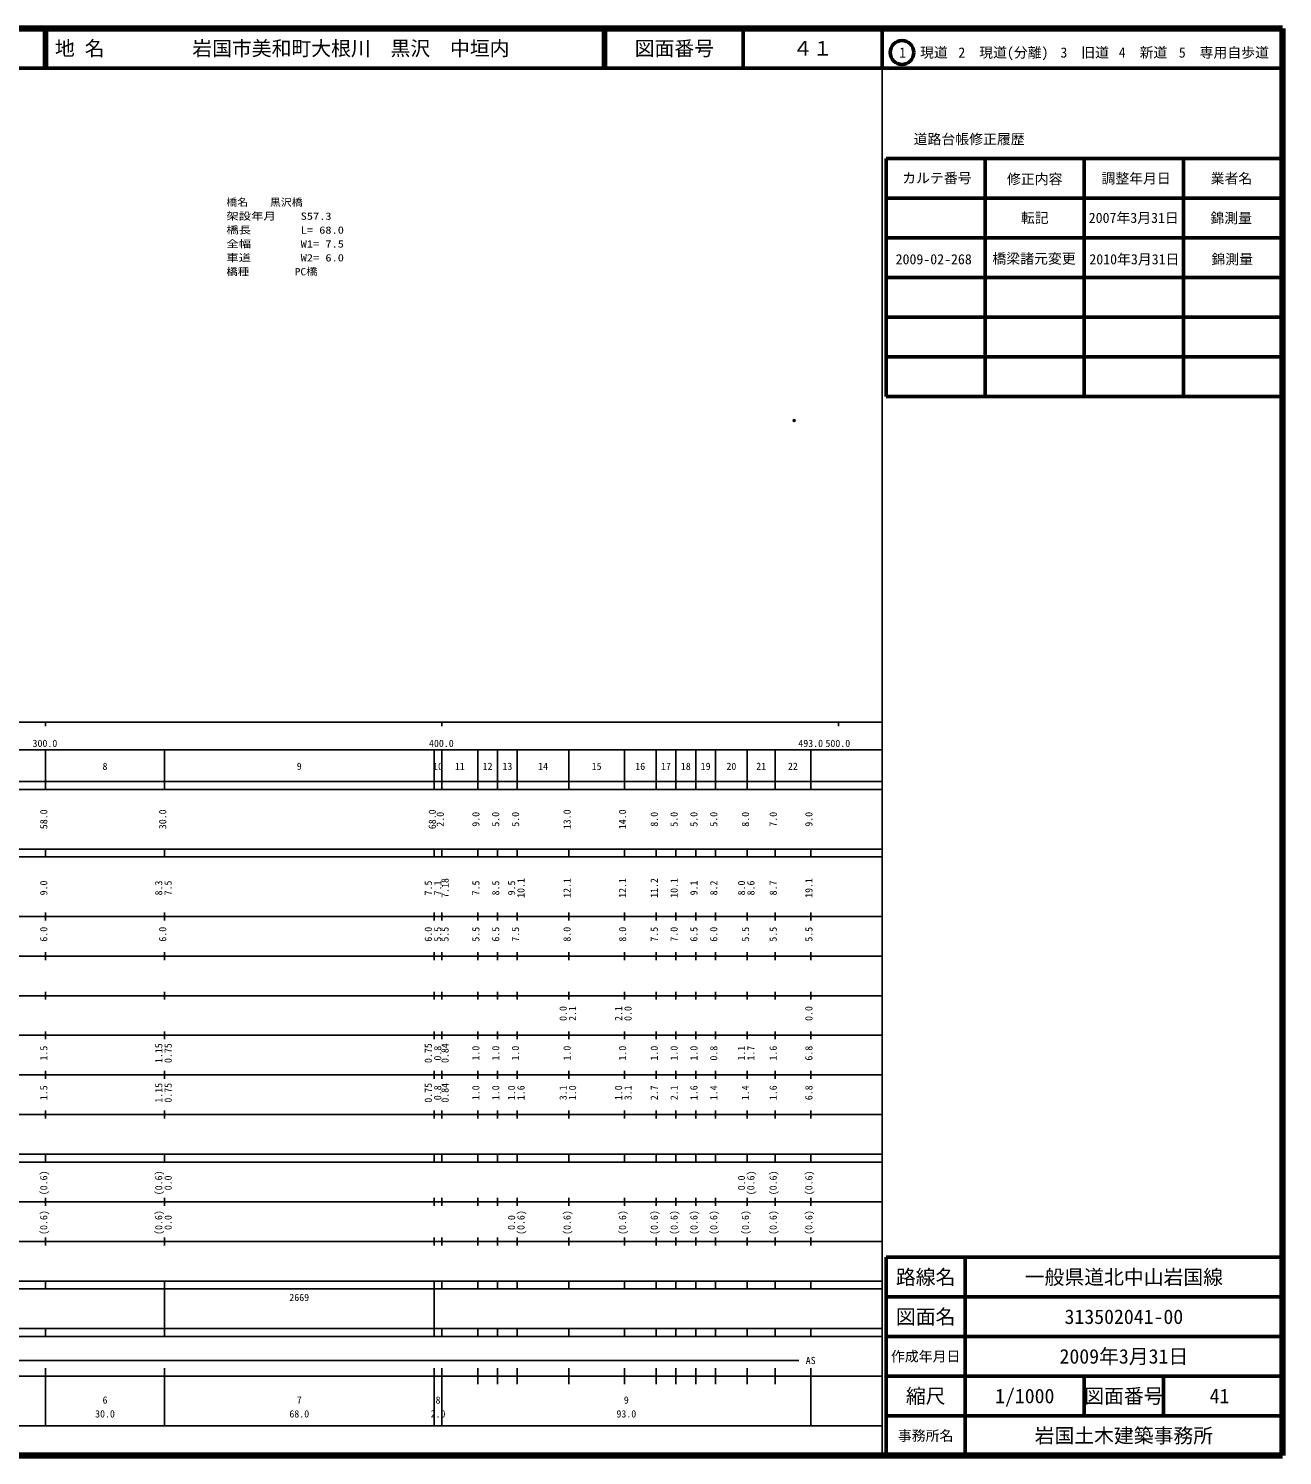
# Model space of a CAD drawing. Units: millimetres on the paper. Extents: x 40 to 680, y 20 to 380.
# Drawn here: x 363.7 to 680, y 20 to 380 of the extents above; entities that cross this region are included whole.
import ezdxf
from ezdxf.enums import TextEntityAlignment as Align

# ---------------------------------------------------------------- set-up
doc = ezdxf.new("R2010")
doc.units = ezdxf.units.MM
doc.header["$PDMODE"] = 32
doc.header["$PDSIZE"] = 0.5
for name, color, linetype in [('M-OTRS', 6, 'Continuous'), ('M-STR-HTXT', 7, 'Continuous'), ('M-TTL-TXT', 7, 'Continuous')]:
    doc.layers.add(name, color=color, linetype=linetype)
for name, color, linetype, lineweight in [('M-TTL', 2, 'Continuous', 140), ('M-TTL-BAND', 7, 'Continuous', 25), ('M-TTL-FRAM', 2, 'Continuous', 50), ('M-TTL-LINE', 7, 'Continuous', 50)]:
    doc.layers.add(name, color=color, linetype=linetype, lineweight=lineweight)
doc.styles.add('ＭＳ ゴシック', font='')
doc.styles.get('ＭＳ ゴシック').set_extended_font_data('MS Gothic')

msp = doc.modelspace()

# ---------------------------------------------------------------- linework, layer by layer
at = {"layer": 'M-OTRS'}
msp.add_point((556.854, 281.096), dxfattribs=at)
at = {"layer": 'M-TTL'}
for p, q in [((680, 380), (40, 380)), ((680, 20), (680, 380)), ((40, 20), (680, 20))]:
    msp.add_line(p, q, dxfattribs=at)
at = {"layer": 'M-TTL-BAND'}
for p, q in [((579, 20), (579, 370)), ((40, 205), (579, 205)), ((368, 205), (368, 204)), ((468, 205), (468, 204)), ((568, 205), (568, 204)), ((68, 198), (579, 198)), ((368, 188), (368, 198)), ((398, 188), (398, 198)), ((466, 188), (466, 198)), ((468, 188), (468, 198)), ((477, 188), (477, 198)), ((482, 188), (482, 198)), ((487, 188), (487, 198)), ((500, 188), (500, 198)), ((514, 188), (514, 198)), ((522, 188), (522, 198)), ((527, 188), (527, 198)), ((532, 188), (532, 198)), ((537, 188), (537, 198)), ((545, 188), (545, 198)), ((552, 188), (552, 198)), ((561, 188), (561, 198)), ((40, 190), (579, 190)), ((40, 188), (579, 188)), ((40, 173), (579, 173)), ((368, 171), (368, 173)), ((398, 171), (398, 173)), ((466, 171), (466, 173)), ((468, 171), (468, 173)), ((477, 171), (477, 173)), ((482, 171), (482, 173)), ((487, 171), (487, 173)), ((500, 171), (500, 173)), ((514, 171), (514, 173)), ((522, 171), (522, 173)), ((527, 171), (527, 173)), ((532, 171), (532, 173)), ((537, 171), (537, 173)), ((545, 171), (545, 173)), ((552, 171), (552, 173)), ((561, 171), (561, 173)), ((40, 171), (579, 171)), ((40, 156), (579, 156)), ((368, 155), (368, 157)), ((398, 155), (398, 157)), ((466, 155), (466, 157)), ((468, 155), (468, 157)), ((477, 155), (477, 157)), ((482, 155), (482, 157)), ((487, 155), (487, 157)), ((500, 155), (500, 157)), ((514, 155), (514, 157)), ((522, 155), (522, 157)), ((527, 155), (527, 157)), ((532, 155), (532, 157)), ((537, 155), (537, 157)), ((545, 155), (545, 157)), ((552, 155), (552, 157)), ((561, 155), (561, 157)), ((46, 146), (579, 146)), ((368, 145), (368, 147)), ((398, 145), (398, 147)), ((466, 145), (466, 147)), ((468, 145), (468, 147)), ((477, 145), (477, 147)), ((482, 145), (482, 147)), ((487, 145), (487, 147)), ((500, 145), (500, 147)), ((514, 145), (514, 147)), ((522, 145), (522, 147)), ((527, 145), (527, 147)), ((532, 145), (532, 147)), ((537, 145), (537, 147)), ((545, 145), (545, 147)), ((552, 145), (552, 147)), ((561, 145), (561, 147)), ((368, 135), (368, 137)), ((398, 135), (398, 137)), ((466, 135), (466, 137)), ((468, 135), (468, 137)), ((477, 135), (477, 137)), ((482, 135), (482, 137)), ((487, 135), (487, 137)), ((500, 135), (500, 137)), ((514, 135), (514, 137)), ((522, 135), (522, 137)), ((527, 135), (527, 137)), ((532, 135), (532, 137)), ((537, 135), (537, 137)), ((545, 135), (545, 137)), ((552, 135), (552, 137)), ((561, 135), (561, 137)), ((52, 136), (579, 136)), ((46, 126), (579, 126)), ((368, 125), (368, 127)), ((398, 125), (398, 127)), ((466, 125), (466, 127)), ((468, 125), (468, 127)), ((477, 125), (477, 127)), ((482, 125), (482, 127)), ((487, 125), (487, 127)), ((500, 125), (500, 127)), ((514, 125), (514, 127)), ((522, 125), (522, 127)), ((527, 125), (527, 127)), ((532, 125), (532, 127)), ((537, 125), (537, 127)), ((545, 125), (545, 127)), ((552, 125), (552, 127)), ((561, 125), (561, 127)), ((52, 116), (579, 116)), ((368, 115), (368, 117)), ((398, 115), (398, 117)), ((466, 115), (466, 117)), ((468, 115), (468, 117)), ((477, 115), (477, 117)), ((482, 115), (482, 117)), ((487, 115), (487, 117)), ((500, 115), (500, 117)), ((514, 115), (514, 117)), ((522, 115), (522, 117)), ((527, 115), (527, 117)), ((532, 115), (532, 117)), ((537, 115), (537, 117)), ((545, 115), (545, 117)), ((552, 115), (552, 117)), ((561, 115), (561, 117)), ((46, 106), (579, 106)), ((368, 105), (368, 107)), ((398, 105), (398, 107)), ((466, 105), (466, 107)), ((468, 105), (468, 107)), ((477, 105), (477, 107)), ((482, 105), (482, 107)), ((487, 105), (487, 107)), ((500, 105), (500, 107)), ((514, 105), (514, 107)), ((522, 105), (522, 107)), ((527, 105), (527, 107)), ((532, 105), (532, 107)), ((537, 105), (537, 107)), ((545, 105), (545, 107)), ((552, 105), (552, 107)), ((561, 105), (561, 107)), ((40, 96), (579, 96)), ((40, 94), (579, 94)), ((368, 94), (368, 96)), ((398, 94), (398, 96)), ((466, 94), (466, 96)), ((468, 94), (468, 96)), ((477, 94), (477, 96)), ((482, 94), (482, 96)), ((487, 94), (487, 96)), ((500, 94), (500, 96)), ((514, 94), (514, 96)), ((522, 94), (522, 96)), ((527, 94), (527, 96)), ((532, 94), (532, 96)), ((537, 94), (537, 96)), ((545, 94), (545, 96)), ((552, 94), (552, 96)), ((561, 94), (561, 96)), ((49, 84), (579, 84)), ((368, 83), (368, 85)), ((398, 83), (398, 85)), ((466, 83), (466, 85)), ((468, 83), (468, 85)), ((477, 83), (477, 85)), ((482, 83), (482, 85)), ((487, 83), (487, 85)), ((500, 83), (500, 85)), ((514, 83), (514, 85)), ((522, 83), (522, 85)), ((527, 83), (527, 85)), ((532, 83), (532, 85)), ((537, 83), (537, 85)), ((545, 83), (545, 85)), ((552, 83), (552, 85)), ((561, 83), (561, 85)), ((40, 74), (579, 74)), ((368, 73), (368, 75)), ((398, 73), (398, 75)), ((466, 73), (466, 75)), ((468, 73), (468, 75)), ((477, 73), (477, 75)), ((482, 73), (482, 75)), ((487, 73), (487, 75)), ((500, 73), (500, 75)), ((514, 73), (514, 75)), ((522, 73), (522, 75)), ((527, 73), (527, 75)), ((532, 73), (532, 75)), ((537, 73), (537, 75)), ((545, 73), (545, 75)), ((552, 73), (552, 75)), ((561, 73), (561, 75)), ((40, 64), (579, 64)), ((40, 62), (579, 62)), ((368, 62), (368, 64)), ((398, 62), (398, 64)), ((398, 52), (398, 62)), ((466, 62), (466, 64)), ((466, 52), (466, 62)), ((468, 62), (468, 64)), ((477, 62), (477, 64)), ((482, 62), (482, 64)), ((487, 62), (487, 64)), ((500, 62), (500, 64)), ((514, 62), (514, 64)), ((522, 62), (522, 64)), ((527, 62), (527, 64)), ((532, 62), (532, 64)), ((537, 62), (537, 64)), ((545, 62), (545, 64)), ((552, 62), (552, 64)), ((561, 62), (561, 64)), ((40, 52), (579, 52)), ((368, 50), (368, 52)), ((398, 50), (398, 52)), ((466, 50), (466, 52)), ((468, 50), (468, 52)), ((477, 50), (477, 52)), ((482, 50), (482, 52)), ((487, 50), (487, 52)), ((500, 50), (500, 52)), ((514, 50), (514, 52)), ((522, 50), (522, 52)), ((527, 50), (527, 52)), ((532, 50), (532, 52)), ((537, 50), (537, 52)), ((545, 50), (545, 52)), ((552, 50), (552, 52)), ((561, 50), (561, 52)), ((40, 50), (579, 50)), ((71, 44), (558, 44)), ((40, 40), (579, 40)), ((368, 27.5), (368, 42)), ((398, 27.5), (398, 42)), ((466, 27.5), (466, 42)), ((468, 27.5), (468, 42)), ((477, 38), (477, 42)), ((482, 38), (482, 42)), ((487, 38), (487, 42)), ((500, 38), (500, 42)), ((514, 38), (514, 42)), ((522, 38), (522, 42)), ((527, 38), (527, 42)), ((532, 38), (532, 42)), ((537, 38), (537, 42)), ((545, 38), (545, 42)), ((552, 38), (552, 42)), ((561, 27.5), (561, 42)), ((68, 27.5), (579, 27.5))]:
    msp.add_line(p, q, dxfattribs=at)
at = {"layer": 'M-TTL-FRAM'}
for p, q in [((580, 347.197), (580, 287.197)), ((580, 347.197), (680, 347.197)), ((580, 287.197), (680, 287.197)), ((680, 70), (580, 70)), ((580, 70), (580, 20))]:
    msp.add_line(p, q, dxfattribs=at)
at = {"layer": 'M-TTL-LINE'}
for p, q in [((367.75, 380), (367.75, 370)), ((368.25, 380), (368.25, 370)), ((508.747, 380), (508.747, 370)), ((509.247, 380), (509.247, 370)), ((543.997, 380), (543.997, 370)), ((579, 380), (579, 370)), ((40, 370), (680, 370)), ((605, 347.197), (605, 287.197)), ((630, 347.197), (630, 287.197)), ((655, 347.197), (655, 287.197)), ((580, 337.197), (680, 337.197)), ((580, 327.197), (680, 327.197)), ((580, 317.197), (680, 317.197)), ((580, 307.197), (680, 307.197)), ((580, 297.197), (680, 297.197)), ((600, 70), (600, 20)), ((680, 60), (580, 60)), ((680, 50), (580, 50)), ((680, 40), (580, 40)), ((630, 40), (630, 30)), ((650, 40), (650, 30)), ((680, 30), (580, 30))]:
    msp.add_line(p, q, dxfattribs=at)
msp.add_circle((584.031, 373.958), 3, dxfattribs=at)

# ---------------------------------------------------------------- texts
at = {"layer": 'M-STR-HTXT', "style": 'ＭＳ ゴシック'}
for s, width, p in [('橋名\u3000\u3000黒沢橋', 1.1, (413.601, 334.696)), ('架設年月\u3000\u3000S57.3', 1.25, (413.601, 331.196)), ('橋長\u3000\u3000\u3000\u3000L= 68.0', 1.25, (413.601, 327.696)), ('全幅\u3000\u3000\u3000\u3000W1= 7.5', 1.25, (413.601, 324.196)), ('車道\u3000\u3000\u3000\u3000W2= 6.0', 1.25, (413.601, 320.696)), ('橋種\u3000\u3000\u3000\u3000PC橋', 1.15, (413.601, 317.196))]:
    msp.add_text(s, height=1.833, dxfattribs=dict(at, width=width)).set_placement(p, align=Align.BOTTOM_LEFT)
at = {"layer": 'M-TTL-BAND', "style": 'ＭＳ ゴシック'}
for s, p in [('300.0', (367.844, 198.195)), ('400.0', (467.844, 198.195)), ('493.0', (561, 198.195)), ('500.0', (567.844, 198.195)), ('8', (383, 192.405)), ('9', (432, 192.405)), ('10', (467, 192.405)), ('11', (472.5, 192.405)), ('12', (479.5, 192.405)), ('13', (484.5, 192.405)), ('14', (493.5, 192.405)), ('15', (507, 192.405)), ('16', (518, 192.405)), ('17', (524.5, 192.405)), ('18', (529.5, 192.405)), ('19', (534.5, 192.405)), ('20', (541, 192.405)), ('21', (548.5, 192.405)), ('22', (556.5, 192.405)), ('AS', (561, 42.5)), ('6', (383, 32.523)), ('7', (432, 32.523)), ('8', (467, 32.523)), ('9', (514.5, 32.523)), ('30.0', (383, 29.033)), ('68.0', (432, 29.033)), ('2.0', (467, 29.033)), ('93.0', (514.5, 29.033))]:
    msp.add_text(s, height=1.833, dxfattribs=at).set_placement(p, align=Align.BOTTOM_CENTER)
for s, p in [('58.0', (369, 180.5)), ('30.0', (399, 180.5)), ('68.0', (467, 180.5)), ('2.0', (469, 180.5)), ('9.0', (478, 180.5)), ('5.0', (483, 180.5)), ('5.0', (488, 180.5)), ('13.0', (501, 180.5)), ('14.0', (515, 180.5)), ('8.0', (523, 180.5)), ('5.0', (528, 180.5)), ('5.0', (533, 180.5)), ('5.0', (538, 180.5)), ('8.0', (546, 180.5)), ('7.0', (553, 180.5)), ('9.0', (562, 180.5)), ('9.0', (369, 163.174)), ('8.3', (398, 163.174)), ('7.5', (400.37, 163.174)), ('7.5', (466, 163.174)), ('7.1', (468.37, 163.174)), ('7.18', (470.214, 163.174)), ('7.5', (478, 163.174)), ('8.5', (483, 163.174)), ('9.5', (487, 163.174)), ('10.1', (489.37, 163.174)), ('12.1', (501, 163.174)), ('12.1', (515, 163.174)), ('11.2', (523, 163.174)), ('10.1', (528, 163.174)), ('9.1', (533, 163.174)), ('8.2', (538, 163.174)), ('8.0', (545, 163.174)), ('8.6', (547.37, 163.174)), ('8.7', (553, 163.174)), ('19.1', (562, 163.174)), ('6.0', (369, 151.5)), ('6.0', (399, 151.5)), ('6.0', (466, 151.5)), ('5.5', (468.37, 151.5)), ('5.5', (470.214, 151.5)), ('5.5', (478, 151.5)), ('6.5', (483, 151.5)), ('7.5', (488, 151.5)), ('8.0', (501, 151.5)), ('8.0', (515, 151.5)), ('7.5', (523, 151.5)), ('7.0', (528, 151.5)), ('6.5', (533, 151.5)), ('6.0', (538, 151.5)), ('5.5', (546, 151.5)), ('5.5', (553, 151.5)), ('5.5', (562, 151.5)), ('0.0', (500, 131.5)), ('2.1', (502.37, 131.5)), ('2.1', (514, 131.5)), ('0.0', (516.37, 131.5)), ('0.0', (562, 131.5)), ('1.5', (369, 121.5)), ('1.15', (398, 121.5)), ('0.75', (400.37, 121.5)), ('0.75', (466, 121.5)), ('0.8', (468.37, 121.5)), ('0.84', (470.214, 121.5)), ('1.0', (478, 121.5)), ('1.0', (483, 121.5)), ('1.0', (488, 121.5)), ('1.0', (501, 121.5)), ('1.0', (515, 121.5)), ('1.0', (523, 121.5)), ('1.0', (528, 121.5)), ('1.0', (533, 121.5)), ('0.8', (538, 121.5)), ('1.1', (545, 121.5)), ('1.7', (547.37, 121.5)), ('1.6', (553, 121.5)), ('6.8', (562, 121.5)), ('1.5', (369, 111.5)), ('1.15', (398, 111.5)), ('0.75', (400.37, 111.5)), ('0.75', (466, 111.5)), ('0.8', (468.37, 111.5)), ('0.84', (470.214, 111.5)), ('1.0', (478, 111.5)), ('1.0', (483, 111.5)), ('1.0', (487, 111.5)), ('1.6', (489.37, 111.5)), ('3.1', (500, 111.5)), ('1.0', (502.37, 111.5)), ('1.0', (514, 111.5)), ('3.1', (516.37, 111.5)), ('2.7', (523, 111.5)), ('2.1', (528, 111.5)), ('1.6', (533, 111.5)), ('1.4', (538, 111.5)), ('1.4', (546, 111.5)), ('1.6', (553, 111.5)), ('6.8', (562, 111.5)), ('(0.6)', (369, 88.764)), ('(0.6)', (398, 88.764)), ('0.0', (400.37, 88.764)), ('0.0', (545, 88.764)), ('(0.6)', (547.37, 88.764)), ('(0.6)', (553, 88.764)), ('(0.6)', (562, 88.764)), ('(0.6)', (369, 78.764)), ('(0.6)', (398, 78.764)), ('0.0', (400.37, 78.764)), ('0.0', (487, 78.764)), ('(0.6)', (489.37, 78.764)), ('(0.6)', (501, 78.764)), ('(0.6)', (515, 78.764)), ('(0.6)', (523, 78.764)), ('(0.6)', (528, 78.764)), ('(0.6)', (533, 78.764)), ('(0.6)', (538, 78.764)), ('(0.6)', (546, 78.764)), ('(0.6)', (553, 78.764)), ('(0.6)', (562, 78.764))]:
    msp.add_text(s, height=1.833, rotation=90, dxfattribs=at).set_placement(p, align=Align.BOTTOM_CENTER)
msp.add_text('2669', height=1.833, dxfattribs=at).set_placement((429.5, 58.405), align=Align.BOTTOM_LEFT)
at = {"layer": 'M-TTL-TXT', "style": 'ＭＳ ゴシック'}
for s, p in [('地 名', (370.38, 375)), ('岩国市美和町大根川\u3000黒沢\u3000中垣内', (405.024, 375))]:
    msp.add_text(s, height=3.666, dxfattribs=at).set_placement(p, align=Align.MIDDLE_LEFT)
for s, height, p in [('図面番号', 3.666, (526.622, 375)), ('４１', 3.666, (561.497, 375)), ('1\u3000現道', 2.566, (589.448, 373.958)), ('2\u3000現道(分離)', 2.566, (609.619, 373.958)), ('3\u3000旧道', 2.566, (630.121, 373.958)), ('4\u3000新道', 2.566, (644.824, 373.958)), ('5\u3000専用自歩道', 2.566, (665.228, 373.958)), ('道路台帳修正履歴', 2.566, (600.968, 352.113)), ('カルテ番号', 2.566, (592.839, 342.277)), ('修正内容', 2.566, (617.509, 342.023)), ('調整年月日', 2.566, (643.089, 342.197)), ('業者名', 2.566, (667.134, 342.197)), ('転記', 2.566, (617.5, 332.245)), ('2007年3月31日', 2.566, (642.5, 332.245)), ('錦測量', 2.566, (667.077, 332.189)), ('2009-02-268', 2.566, (592.032, 321.796)), ('橋梁諸元変更', 2.566, (617.344, 321.955)), ('2010年3月31日', 2.566, (642.655, 321.796)), ('錦測量', 2.566, (667.334, 321.796)), ('路線名', 3.666, (590, 65)), ('路線名', 3.666, (590, 65)), ('一般県道北中山岩国線', 3.666, (640, 65)), ('図面名', 3.666, (590, 55)), ('図面名', 3.666, (590, 55)), ('313502041-00', 3.666, (640, 55)), ('2009年3月31日', 3.666, (640, 45)), ('作成年月日', 2.566, (590, 45)), ('作成年月日', 2.566, (590, 45)), ('縮尺', 3.666, (590, 35)), ('縮尺', 3.666, (590, 35)), ('1/1000', 3.666, (615, 35)), ('図面番号', 3.666, (640, 35)), ('図面番号', 3.666, (640, 35)), ('41', 3.666, (664.125, 35)), ('事務所名', 2.566, (590, 25)), ('事務所名', 2.566, (590, 25)), ('岩国土木建築事務所', 3.666, (640, 25))]:
    msp.add_text(s, height=height, dxfattribs=at).set_placement(p, align=Align.MIDDLE_CENTER)

doc.saveas('drawing.dxf')
